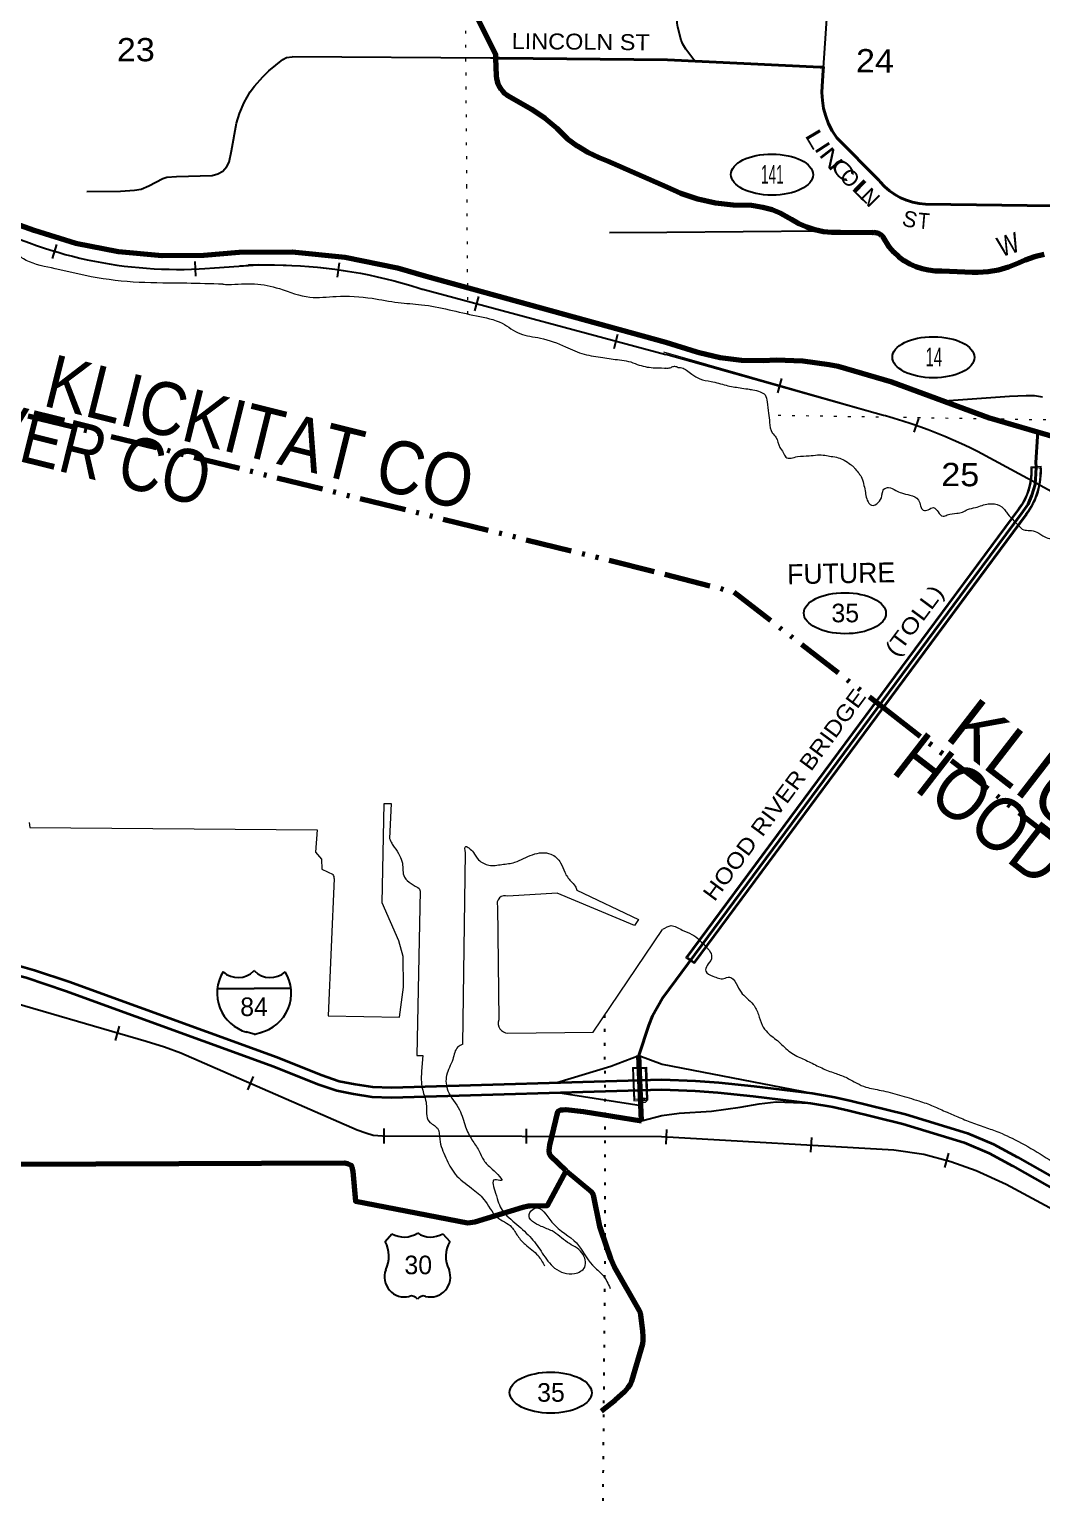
# Model space of a CAD drawing. Header units: feet. Extents: x -256679 to 5, y -731788 to -547785.
# Drawn here: x -132681 to -125059, y -657624 to -646545 of the extents above; entities that cross this region are included whole.
import ezdxf
from ezdxf.enums import TextEntityAlignment as Align

# ---------------------------------------------------------------- set-up
doc = ezdxf.new("R2010")
doc.units = ezdxf.units.FT
doc.header["$LTSCALE"] = 70
doc.header["$PDMODE"] = 32
doc.header["$PDSIZE"] = 35
doc.linetypes.add('DASH_DOUBLE_DOT', pattern=[9.2, 5, -1.2, 0.3, -1.2, 0.3, -1.2])
doc.linetypes.add('DOTTED', pattern=[1.5, 0.3, -1.2])
for name, color, linetype, lineweight in [('10', 7, 'DASH_DOUBLE_DOT', 70), ('15', 7, 'Continuous', 25), ('16', 7, 'Continuous', 25), ('17', 7, 'Continuous', 25), ('18', 7, 'Continuous', 35), ('19', 7, 'Continuous', 25), ('20', 7, 'Continuous', 70), ('23', 7, 'Continuous', 70), ('26', 7, 'Continuous', 40), ('29', 7, 'Continuous', 25), ('34', 7, 'Continuous', 25), ('39', 7, 'Continuous', 13), ('55', 7, 'Continuous', 13), ('6', 7, 'DOTTED', 25), ('61', 7, 'Continuous', 13), ('7', 7, 'DOTTED', 13)]:
    doc.layers.add(name, color=color, linetype=linetype, lineweight=lineweight)
doc.layers.add('12', color=7, linetype='Continuous')
doc.layers.add('27', color=7, linetype='Continuous')

msp = doc.modelspace()

# ---------------------------------------------------------------- linework, layer by layer
at = {"layer": '10'}
for points in [[(-159909.09, -656015.22), (-135988.66, -648633.52), (-133314.72, -649298.96), (-127896.77, -650647.29)], [(-127896.77, -650647.29), (-127376.37, -650782.67), (-126248.91, -651655.3)], [(-126248.91, -651655.3), (-118169.59, -657908.55), (-108093.84, -660632.14), (-102518.4, -661080.92), (-95952.58, -657876.49)]]:
    msp.add_lwpolyline(points, dxfattribs=at)
at = {"layer": '15'}
for p, q in [((-130992.22, -653635.65), (-130989.32, -653632.74)), ((-130986.15, -653635.12), (-130989.58, -653632.74)), ((-131264.93, -653767.12), (-130988.52, -653767.12)), ((-130988.52, -654112.7), (-131052.41, -654094.74)), ((-130989.05, -654112.96), (-130925.42, -654094.22))]:
    msp.add_line(p, q, dxfattribs=at)
msp.add_lwpolyline([(-130713.16, -653767.12), (-130989.05, -653767.12), (-130988.52, -653767.12)], dxfattribs=at)
for centre, radius, start, end in [((-130962.3, -653802.22), 306.13, 148.44436, 254.43378), ((-131110.9, -653519.62), 165.66, 227.34248, 315.8117), ((-130867.21, -653519.62), 165.66, 224.18831, 312.69403), ((-131015.81, -653802.22), 306.13, 283.08087, 31.62484)]:
    msp.add_arc(centre, radius, start, end, dxfattribs=at)
at = {"layer": '16'}
for p, q in [((-130002.7, -655673.87), (-129951.39, -655615.11)), ((-129759.63, -655609.14), (-129759.91, -655609.34)), ((-129567.54, -655615.02), (-129516.15, -655673.87))]:
    msp.add_line(p, q, dxfattribs=at)
for centre, radius, start, end in [((-129860.31, -655457.45), 182.07, 239.97227, 303.45418), ((-129658.53, -655457.95), 181.52, 236.33975, 300.08743), ((-129658.54, -655457.45), 182.07, 236.54582, 236.59441), ((-130195.68, -655784.5), 222.05, 332.97043, 29.75871), ((-129323.18, -655784.5), 222.05, 150.24129, 207.02957), ((-129856.49, -655939.4), 151.42, 159.09177, 283.81923), ((-129662.37, -655939.4), 151.42, 256.18077, 20.90823)]:
    msp.add_arc(centre, radius, start, end, dxfattribs=at)
for centre, major_axis, start_param, end_param in [((-129801.15, -656138.22), (-19.56, 51.67), 4.95877769, 6.28318531), ((-129717.7, -656138.22), (19.56, 51.67), 0, 1.32637542)]:
    msp.add_ellipse(centre, major_axis=major_axis, ratio=0.929097, start_param=start_param, end_param=end_param, dxfattribs=at)
at = {"layer": '17'}
for centre, major_axis in [((-127089.33, -647638.18), (-309.24, 1)), ((-125873.62, -649013.88), (-309.24, 1)), ((-126540.29, -650941.51), (-309.24, 1)), ((-128756.28, -656811.38), (309.24, -1))]:
    msp.add_ellipse(centre, major_axis=major_axis, ratio=0.500121, dxfattribs=at)
at = {"layer": '18'}
for points in [[(-140223.43, -654057.96), (-139672.59, -653880.01), (-139504.42, -653828.18), (-139364.66, -653792.66), (-139143.37, -653741.63), (-138725.73, -653657.27), (-138641.43, -653646.17), (-138558.93, -653638.46), (-133000.11, -653568.46), (-132876.66, -653575.14), (-132766.66, -653595.58), (-132641.95, -653630.38), (-132385.22, -653714.42)], [(-140203.59, -654130.28), (-139589.6, -653925.83), (-139446.74, -653899.2), (-139087.71, -653846.85), (-138752.35, -653801.54), (-138588.32, -653789.81), (-133049.62, -653635.37), (-132870, -653646.16), (-132798.59, -653661.08), (-132706.54, -653685.32), (-132410.84, -653784.9)], [(-132385.22, -653714.42), (-130815.04, -654285.03), (-130484.33, -654418.14), (-130347.82, -654464.37), (-130229.11, -654488.13), (-130096.66, -654507.68), (-129955.2, -654513.69), (-127917.95, -654453.5)], [(-132410.84, -653784.9), (-130841.86, -654355.09), (-130510.39, -654488.5), (-130367.28, -654536.97), (-130241.95, -654562.05), (-130103.74, -654582.44), (-129955.68, -654588.73), (-127918.37, -654528.54)], [(-127918.37, -654528.53), (-127668.78, -654537.7), (-127496.14, -654550.98), (-127231.78, -654577.65), (-126798.52, -654631), (-126630.51, -654660.06), (-126509.57, -654686.16), (-126102.98, -654787.37), (-125642.45, -654927.98), (-125454.81, -655006.98), (-125277.95, -655103.81), (-124175.17, -655727.89), (-123837.28, -655923.6), (-123321.27, -656252.94), (-120166.66, -658365.61)], [(-127917.95, -654453.51), (-127664.52, -654462.8), (-127489.5, -654476.26), (-127223.44, -654503.11), (-126787.54, -654556.78), (-126616.21, -654586.42), (-126492.59, -654613.1), (-126082.96, -654715.07), (-125616.89, -654857.36), (-125422.17, -654939.34), (-125241.47, -655038.27), (-124137.91, -655662.81), (-123798.3, -655859.52), (-123280.23, -656190.16), (-120126.36, -658302.33)]]:
    msp.add_lwpolyline(points, dxfattribs=at)
at = {"layer": '19'}
for p, q in [((-127917.32, -654338.04), (-126787.54, -654556.78)), ((-128701.11, -654551.67), (-128073.19, -654648.51)), ((-128071.79, -654764.53), (-127919.44, -654723.46))]:
    msp.add_line(p, q, dxfattribs=at)
for points in [[(-128709.08, -654476.87), (-128302.63, -654353.49), (-128090.76, -654272.15), (-127917.32, -654338.04)], [(-127919.44, -654723.46), (-127789.22, -654707.61), (-127544.07, -654692), (-127327.9, -654660.78), (-127185.26, -654636.26), (-127058.23, -654620.65), (-126798.52, -654631)]]:
    msp.add_lwpolyline(points, dxfattribs=at)
at = {"layer": '20'}
msp.add_line((-128071.79, -654764.53), (-128090.76, -654272.15), dxfattribs=at)
for points in [[(-128638.38, -655142.07), (-128753.93, -655031.54), (-128764.62, -655013.4), (-128767.95, -654987.87), (-128762.04, -654947.37), (-128702.41, -654696.69), (-128694.74, -654689.34), (-128679.21, -654682.68), (-128664.79, -654680.46), (-128642.03, -654680.02), (-128508.33, -654694.95), (-128071.79, -654764.53)], [(-134056.55, -655095.17), (-130309.39, -655081.4), (-130285.43, -655084.43), (-130257.76, -655098.54), (-130252.16, -655111.06), (-130244.8, -655144.82), (-130225.82, -655369.22), (-129383.32, -655533.7), (-129361.41, -655530.56), (-129328.14, -655526.12), (-128964.3, -655415.14), (-128923.81, -655405.15), (-128909.38, -655404.04), (-128780.21, -655400.94), (-128638.38, -655142.07)]]:
    msp.add_lwpolyline(points, dxfattribs=at)
at = {"layer": '23'}
for points in [[(-129168.75, -646761.19), (-129169.51, -646735.08), (-129358.43, -646353.82)], [(-127880.98, -647733.43), (-128326.85, -647536.26), (-128390.98, -647512.63), (-128474.94, -647472.71), (-128554.27, -647424.22), (-128628.1, -647367.71), (-128695.62, -647303.8), (-128708.09, -647291.8), (-128798.59, -647214.58), (-128896.67, -647147.26), (-129078.83, -647045.78), (-129085.59, -647040.77), (-129101.91, -647026.72), (-129116.67, -647011.05), (-129129.71, -646993.92), (-129140.89, -646975.52), (-129150.08, -646956.05), (-129157.19, -646935.73), (-129162.13, -646914.77), (-129164.86, -646893.42), (-129168.75, -646761.19)], [(-125040.33, -648239.43), (-125111.95, -648256.96), (-125181.35, -648281.88), (-125233.61, -648306.36), (-125306.91, -648335.69), (-125382.87, -648357.2), (-125460.67, -648370.65), (-125539.45, -648375.9), (-125579.6, -648375.4), (-125810.47, -648365.24), (-125860.39, -648364.8), (-125909.99, -648359.15), (-125958.73, -648348.35), (-126006.07, -648332.51), (-126051.49, -648311.81), (-126094.51, -648286.48), (-126134.64, -648256.79), (-126171.44, -648223.06), (-126204.52, -648185.68), (-126206.64, -648183), (-126249.4, -648113.09), (-126255.69, -648105.52), (-126262.73, -648098.64), (-126270.45, -648092.54), (-126278.77, -648087.28), (-126287.59, -648082.92), (-126296.82, -648079.5), (-126306.36, -648077.07), (-126316.1, -648075.64), (-126325.93, -648075.25), (-126335.29, -648075.82), (-126572.38, -648074.97), (-126637.39, -648075.12), (-126702.06, -648068.47), (-126765.69, -648055.1), (-126827.56, -648035.16), (-126887.02, -648008.85), (-126943.4, -647976.47), (-126960.01, -647965.36), (-127022.9, -647931.68), (-127088.97, -647904.77), (-127157.48, -647884.91), (-127227.7, -647872.32), (-127244.42, -647870.43), (-127380.34, -647868.98), (-127515.36, -647853.32), (-127648, -647823.65), (-127776.82, -647780.26), (-127880.98, -647733.43)], [(-127887.41, -648901.97), (-129692.47, -648406.14), (-129910.03, -648342.55), (-130302.66, -648261.98), (-130701.57, -648222.89), (-131102.38, -648225.71), (-131367.26, -648247.2), (-131682.01, -648250.92), (-132009.69, -648221.14), (-132332.45, -648157.27), (-132646.77, -648060.02), (-132928.46, -647959.6)], [(-125088.84, -649578.01), (-125451.88, -649472.13), (-126186.74, -649200.48), (-126591.67, -649084.72), (-126659.64, -649069.71), (-126857.42, -649042.65), (-127056.95, -649036.42), (-127155.46, -649041.05), (-127318.3, -649037.99), (-127479.93, -649017.92), (-127638.58, -648981.07), (-127655, -648976.24), (-127887.41, -648901.97)], [(-119039.98, -652998.45), (-119841.62, -652573.84), (-120114.13, -652398.45), (-120366.81, -652195.54), (-120589.9, -651975.01), (-121237.08, -651290.83), (-121330.05, -651199.57), (-121432.04, -651118.52), (-121541.95, -651048.58), (-121658.57, -650990.51), (-121768.53, -650948.83), (-121902.75, -650907.46), (-122030.51, -650858.45), (-122152.45, -650796.35), (-122267.23, -650721.85), (-122373.59, -650635.77), (-122428.32, -650583.57), (-123082.9, -650239.3), (-123769.88, -649965.33), (-124293.81, -649809.89), (-125088.84, -649578.01)], [(-128638.38, -655142.07), (-128447.88, -655300.24), (-128440.16, -655308.6), (-128435.73, -655320.81), (-128389.14, -655558.3), (-128378.3, -655587.75), (-128306.5, -655800.23), (-128278.46, -655863.92), (-128089.63, -656193.1), (-128081.87, -656210.85), (-128078.49, -656224.29), (-128063.57, -656349.58), (-128061.35, -656387.31), (-128061.35, -656418.39), (-128065.38, -656442.56), (-128148.42, -656725.8), (-128158.4, -656749.1), (-128174.06, -656774.64), (-128200.55, -656804.59), (-128268.96, -656868.06), (-128376.81, -656949.69)]]:
    msp.add_lwpolyline(points, dxfattribs=at)
at = {"layer": '26'}
msp.add_line((-127914.58, -653840.31), (-125621.82, -650744.1), dxfattribs=at)
for points in [[(-127875.69, -646773.27), (-129140.4, -646761.46), (-129168.75, -646761.19)], [(-124180.72, -647882.73), (-124207.56, -647882.39), (-125932.92, -647860.47), (-125981.78, -647856.05), (-126029.91, -647846.54), (-126076.78, -647832.06), (-126121.89, -647812.76), (-126164.72, -647788.85), (-126204.83, -647760.59), (-126241.76, -647728.29), (-126275.11, -647692.31), (-126282.94, -647682.67), (-126601.67, -647360.69), (-126634.83, -647309.7), (-126662.47, -647255.52), (-126684.31, -647198.76), (-126700.08, -647140.02), (-126709.64, -647079.95), (-126712.86, -647019.22), (-126711, -646972.43), (-126702.88, -646855.05), (-126701.15, -646830.08), (-126726.81, -646828.84), (-127875.69, -646773.27)], [(-125099.63, -649838.65), (-125102.23, -649806.66), (-125090.76, -649610.84), (-125088.84, -649578.01)], [(-125621.82, -650744.1), (-125210.51, -650191.17), (-125160.44, -650119.59), (-125131.82, -650051.59), (-125106.79, -649971.07), (-125101.42, -649892.34), (-125099.63, -649838.65)], [(-128090.76, -654272.15), (-128017.63, -654043.77), (-127988.69, -653972.41), (-127914.58, -653840.31)]]:
    msp.add_lwpolyline(points, dxfattribs=at)
at = {"layer": '29'}
for p, q in [((-126701.44, -646834.21), (-126665.52, -646314.71)), ((-127881.55, -648074.75), (-128313.25, -648077.72)), ((-126732.05, -648064.75), (-127881.55, -648074.75)), ((-125299.94, -649309), (-125793.14, -649344.96))]:
    msp.add_line(p, q, dxfattribs=at)
for points in [[(-127669.14, -646782.93), (-127738.95, -646694.78), (-127761.17, -646655.62), (-127773.86, -646624.92), (-127797.14, -646528.59), (-127802.96, -646496.83), (-127805.08, -646452.37), (-127803.49, -646386.74), (-127786.56, -646253.37), (-127784.97, -646209.96), (-127788.68, -646175.03), (-127799.79, -646140.1), (-127820.42, -646103.05), (-127871.79, -646039.96)], [(-132249.01, -647766.82), (-131995.03, -647762.13), (-131889.4, -647755.79), (-131838.69, -647747.33), (-131781.65, -647724.08), (-131676.01, -647667.01), (-131646.43, -647658.55), (-131574.6, -647652.21), (-131304.16, -647645.87), (-131261.91, -647633.19), (-131225.99, -647612.05), (-131194.3, -647578.23), (-131177.4, -647544.41), (-131160.49, -647459.85), (-131122.47, -647250.58), (-131099.22, -647178.71), (-131063.31, -647096.27), (-131018.94, -647015.95), (-130987.25, -646971.56), (-130923.87, -646901.8), (-130877.39, -646857.41), (-130771.75, -646770.74), (-130746.39, -646755.95), (-130701.56, -646750.18)], [(-129173.13, -646761.14), (-129209.85, -646760.78), (-130701.56, -646750.18)], [(-125050.95, -649313.31), (-125112.96, -649304.19), (-125174.33, -649304.19), (-125299.94, -649309)]]:
    msp.add_lwpolyline(points, dxfattribs=at)
at = {"layer": '34'}
for p, q in [((-132506.5, -648271.08), (-132474.31, -648165.26)), ((-131428.96, -648403.92), (-131433.6, -648293.4)), ((-130360.22, -648411.44), (-130345.12, -648301.87)), ((-129326.23, -648663.44), (-129297.54, -648556.62)), ((-128278.28, -648947.59), (-128249.59, -648840.77)), ((-127017.42, -649174.36), (-127047.95, -649280.67)), ((-125984.98, -649473.9), (-126020.97, -649578.49)), ((-132033.14, -654158.23), (-132002.24, -654052.02)), ((-131037.46, -654531.86), (-130993.34, -654430.43)), ((-130010.29, -654933.86), (-130009.95, -654823.25)), ((-128938.07, -654934.47), (-128937.74, -654823.86)), ((-127886.86, -654940.77), (-127880.53, -654830.34)), ((-126796.32, -655001.04), (-126789.99, -654890.62)), ((-125786.76, -655114.68), (-125758.14, -655007.84))]:
    msp.add_line(p, q, dxfattribs=at)
at = {"layer": '34', "lineweight": 13}
for p, q in [((-131359.17, -648346.87), (-131094.29, -648325.38)), ((-129718.41, -648502.72), (-127931.08, -648982.74)), ((-126249.01, -649450.72), (-127902.44, -648975.84))]:
    msp.add_line(p, q, dxfattribs=at)
at = {"layer": '34'}
for points in [[(-133590.3, -647828.38), (-132680.92, -648152.83), (-132627.55, -648172.12), (-132574.04, -648190.07), (-132520.19, -648207.11), (-132465.82, -648223.65), (-132411.31, -648238.87), (-132356.76, -648253.05), (-132301.69, -648266.75), (-132246.47, -648279.11), (-132191.22, -648290.45), (-132135.34, -648300.99), (-132079.71, -648310.38), (-132023.87, -648319.18), (-131967.58, -648326.75), (-131911.57, -648333.19), (-131855.22, -648338.71), (-131798.95, -648343.52), (-131742.23, -648347.11), (-131685.9, -648349.86), (-131629.12, -648351.4), (-131572.73, -648352.1), (-131516, -648351.9), (-131459.54, -648350.55), (-131403.04, -648348.18), (-131361.14, -648345.91), (-131359.25, -648345.77), (-131288.44, -648340.03), (-130959.2, -648317.06), (-131031.32, -648320.93), (-130966.41, -648318.94), (-130901.45, -648318.07), (-130836.06, -648317.92), (-130770.95, -648319.28), (-130706.15, -648321.77), (-130640.94, -648324.99), (-130576.01, -648329.73), (-130511.38, -648335.61), (-130446.31, -648342.57), (-130381.94, -648350.7), (-130317.51, -648359.57), (-130252.98, -648369.94), (-130189.15, -648381.47), (-130125.24, -648394.1), (-130061.66, -648407.52), (-129997.99, -648422.41), (-129935.02, -648438.11), (-129871.97, -648455.28), (-129809.62, -648473.25), (-129747.2, -648492.33), (-129723.02, -648500.2), (-129718.11, -648501.66), (-127888.32, -648993.09)], [(-125072.81, -649976.44), (-125540.77, -649723.11), (-125601.66, -649693.09), (-125662.91, -649664.64), (-125724.69, -649637.22), (-125787.16, -649610.33), (-125849.98, -649584.98), (-125912.98, -649560.87), (-125976.66, -649537.27), (-126040.69, -649515.23), (-126104.89, -649494.41), (-126169.97, -649474.45), (-126234.87, -649455.89), (-126249.31, -649451.78), (-127887.91, -648993.04)], [(-116890.85, -654427.98), (-125068.98, -649979.73)], [(-132977.5, -653823.89), (-131802.93, -654165.62), (-131665.09, -654206.7), (-131540.73, -654253.41), (-130212.72, -654831.05), (-130148.74, -654854.81), (-130092.33, -654872.52), (-130022.73, -654876.61), (-127920.32, -654882.93)], [(-127920.5, -654881.73), (-126170.9, -654982.01), (-125945.57, -655015.62), (-125742.37, -655070.05), (-125552.37, -655138.55), (-125325.09, -655240.97), (-123867.61, -656027.4), (-123679.21, -656146.22), (-123570.35, -656231.88), (-123182.04, -656625.73), (-123081.49, -656707.36), (-122921.99, -656817.55), (-121510.93, -657657.26)]]:
    msp.add_lwpolyline(points, dxfattribs=at)
at = {"layer": '34', "lineweight": 13}
for points in [[(-114443.23, -655798), (-116890.32, -654427.02), (-125540.26, -649722.13)], [(-132977.85, -653824.93), (-131803.24, -654166.68), (-131665.44, -654207.74), (-131541.14, -654254.43), (-130213.13, -654832.07), (-130149.1, -654855.85), (-130092.53, -654873.61), (-130022.76, -654877.71), (-127920.32, -654884.03)], [(-127920.56, -654882.83), (-126171.01, -654983.11), (-125945.79, -655016.7), (-125742.7, -655071.1), (-125552.78, -655139.57), (-125325.58, -655241.96), (-123868.17, -656028.35), (-123679.85, -656147.12), (-123571.08, -656232.7), (-123182.78, -656626.55), (-123082.15, -656708.24), (-122922.58, -656818.48), (-121511.52, -657658.19)]]:
    msp.add_lwpolyline(points, dxfattribs=at)
for centre, radius, start, end in [((-131561.74, -645109.86), 3243.36, 249.80721, 273.54722), ((-130875.06, -652048.24), 3729.28, 72.01139, 93.4033), ((-127276.01, -653193.7), 3881.32, 63.4354, 74.65674)]:
    msp.add_arc(centre, radius, start, end, dxfattribs=at)
at = {"layer": '39'}
for p, q in [((-132682.55, -652518.13), (-132678.88, -652554.3)), ((-129417.82, -654186.16), (-129396.29, -652745.05)), ((-130386.64, -652940.1), (-130432.42, -653973.47)), ((-129155.45, -653148.89), (-129147.43, -654004.13))]:
    msp.add_line(p, q, dxfattribs=at)
for points in [[(-130432.42, -653973.47), (-129893.15, -653984.78), (-129862.95, -653758.24), (-129866.8, -653527.35), (-129899.78, -653408.59), (-130025.42, -653122.3), (-130010.4, -652375.69), (-129956.25, -652374.22), (-129968.76, -652639.07)], [(-132678.88, -652554.3), (-130513.53, -652573.51), (-130527.14, -652742), (-130481.5, -652792.63), (-130480.21, -652868.93), (-130394.38, -652909.92)], [(-129739.86, -653032.76), (-129763.51, -654273.11), (-129719.41, -654273.54), (-129728.52, -654389.88)], [(-128558.78, -653026.26), (-128093.66, -653247.62), (-128124.17, -653293.49), (-128707.39, -653050.9), (-129078.55, -653073.36)], [(-129078.18, -654103.17), (-128436.47, -654095.41), (-127914.71, -653324.35)]]:
    msp.add_lwpolyline(points, dxfattribs=at)
for centre, radius, start, end in [((-130426.74, -652934.32), 40.51, 351.80703, 37.02445), ((-129100.21, -653128.21), 58.98, 68.44744, 200.52665), ((-129077.77, -654029.15), 74.02, 160.24112, 269.68485)]:
    msp.add_arc(centre, radius, start, end, dxfattribs=at)
for points in [[(-131224.46, -648464.24), (-131496.2, -648456.86), (-131855.88, -648449.8), (-132215.55, -648407.49), (-132487.07, -648347.54), (-132705.7, -648284.07), (-132850.28, -648185.33), (-132977.22, -648097.18), (-133040.7, -648012.55), (-133041.5, -647995.3)], [(-131224.46, -648464.24), (-131183.62, -648465.13), (-130985.08, -648461.05), (-130798.94, -648497), (-130568.95, -648561.49), (-130372.4, -648555.38), (-130099.84, -648570.1), (-129903.64, -648602.13), (-129729.34, -648617.89), (-129521.17, -648656.06), (-129315.07, -648702.25), (-129121.1, -648758.35), (-128987.49, -648835.94), (-128833.41, -648869.56), (-128643.54, -648935.66), (-128503.7, -648991.23), (-128363.57, -649014.69), (-128237.42, -649033.99), (-128169.35, -649044.69), (-128103.4, -649067.42), (-127983.33, -649092.69), (-127899.14, -649095.52), (-127888.68, -649096.88)], [(-127806.82, -649086.19), (-127833.55, -649084.82), (-127857.33, -649094.99), (-127889.03, -649096.87)], [(-127806.86, -649086.15), (-127804.51, -649087.22), (-127768.42, -649093.58), (-127732.41, -649111.97), (-127692.48, -649140.43), (-127632.52, -649177.1), (-127548.33, -649195.94), (-127434.09, -649225.08), (-127329.81, -649244.1), (-127271.64, -649252.67), (-127233.53, -649259.04), (-127177.42, -649273.6), (-127141.47, -649298.01), (-127125.82, -649350.33), (-127116.46, -649434.69), (-127106.99, -649505), (-127087.54, -649583.43), (-127059.68, -649615.8), (-127030.18, -649692.32), (-127004.38, -649730.68), (-126984.59, -649766.98), (-126896.18, -649761.78), (-126809.78, -649756.55), (-126745.46, -649749.12), (-126691.25, -649751.63), (-126643.12, -649760.1), (-126590.99, -649770.61), (-126544.95, -649789.1), (-126497.01, -649821.64), (-126479.05, -649835.86), (-126463.13, -649854.06), (-126433.3, -649890.45), (-126417.41, -649912.67), (-126399.76, -649965), (-126388.15, -650019.29), (-126358.77, -650111.86), (-126338.82, -650128.09), (-126288.46, -650108.49), (-126261.94, -650058.58), (-126257.72, -650032.53), (-126239.4, -650002.6), (-126211.22, -649994.84), (-126157.18, -650017.41), (-126113.15, -650035.87), (-126051.02, -650052.5), (-125985.05, -650089.23), (-125949.52, -650165.8), (-125913.34, -650162.12), (-125873.04, -650146.44), (-125801.27, -650211.31), (-125769.06, -650201.58), (-125696.65, -650188.2), (-125654.41, -650180.57), (-125616.1, -650160.85), (-125555.72, -650145.36), (-125507.4, -650129.75), (-125412.92, -650118.59), (-125344.92, -650153.33), (-125323.05, -650181.62), (-125230.78, -650283.08)], [(-125231.95, -650282.01), (-125193.58, -650313.24), (-125149.43, -650317.66), (-125095.31, -650330.2), (-125035.35, -650366.87), (-124943.25, -650401.83), (-124889.44, -650452.49), (-124825.44, -650485.18), (-124799.3, -650481.41), (-124752.88, -650453.75), (-124732.67, -650437.89), (-124704.67, -650452.19), (-124654.79, -650492.78), (-124606.63, -650497.24), (-124568.6, -650513.64), (-124504.57, -650542.32), (-124464.84, -650596.87), (-124419.14, -650657.48), (-124385.21, -650683.88), (-124329.15, -650704.46), (-124260.72, -650687.04), (-124208.72, -650713.6), (-124136.58, -650732.33), (-124092.33, -650724.71), (-124012.09, -650735.48), (-123948.1, -650770.19), (-123876.5, -650857.13), (-123840.89, -650923.67), (-123797.17, -650980.26), (-123745.44, -651040.93), (-123729.96, -651113.31)], [(-129968.76, -652639.07), (-129953.04, -652673.35), (-129933.27, -652703.66), (-129893.76, -652766.27), (-129872.25, -652824.7), (-129857.19, -652929.23), (-129835.38, -652955.54), (-129775.61, -652996.28), (-129741.78, -653024.71), (-129739.86, -653032.76)], [(-129396.29, -652745.05), (-129395.86, -652698.88), (-129371.89, -652709.16), (-129338.13, -652743.61), (-129298.54, -652798.2), (-129220.72, -652839.11), (-129124.43, -652834.03), (-129026.02, -652816.93), (-128893.14, -652760.02), (-128754.75, -652755.35), (-128681.19, -652822.32), (-128649.77, -652892.88), (-128604.27, -652959.57), (-128570.55, -652998.05), (-128558.78, -653026.26)], [(-127910.75, -653321.97), (-127848.51, -653294.47), (-127766.43, -653327.34), (-127692.39, -653360.12), (-127583.16, -653457.51)], [(-127583.16, -653457.51), (-127568.78, -653471.62), (-127545.05, -653517.99), (-127545.26, -653544.07), (-127577.8, -653593.94), (-127588.19, -653637.98), (-127534.27, -653674.6), (-127452.08, -653693.42), (-127409.81, -653681.77), (-127357.99, -653730.4), (-127322.36, -653794.94), (-127230.73, -653888.09), (-127191.18, -653964.7), (-127163.7, -654043.21), (-127121.98, -654099.77), (-127038.19, -654168.77), (-126950.46, -654247.83), (-126902.49, -654276.37), (-126810.46, -654319.36), (-126714.44, -654366.39), (-126616.35, -654405.42), (-126534.25, -654436.28), (-126450.27, -654481.2), (-126382.22, -654509.92), (-126267.95, -654535.05), (-126129.66, -654570.44), (-125983.41, -654613.92), (-125875.27, -654653.05), (-125771.22, -654700.16), (-125679.15, -654739.13), (-125571.05, -654782.27), (-125458.91, -654821.43), (-125356.8, -654860.49), (-125280.76, -654895.31), (-125092.82, -654999.37), (-124908.98, -655113.44), (-124773.06, -655192.95), (-124617.02, -655268.63), (-124603, -655272.77), (-124446.81, -655330.39), (-124354.7, -655363.35), (-124210.66, -655432.9), (-124146.64, -655463.59), (-124012.6, -655527.03), (-123868.55, -655594.58), (-123734.6, -655670.05), (-123632.78, -655745.23), (-123611.21, -655809.64), (-123517.3, -655868.7), (-123413.46, -655941.89), (-123315.56, -656005), (-123141.77, -656120.97), (-122993.95, -656218.65), (-122810.12, -656334.72), (-122728, -656361.56), (-122681.73, -656351.96), (-122599.78, -656400.87), (-122555.67, -656409.3), (-122461.09, -656386.1), (-122381.98, -656288.51), (-122351.57, -656252.68), (-122155.25, -656314.68), (-122099.66, -656393.45), (-122000.09, -656498.71), (-121868.02, -656558.12), (-121787.73, -656562.87), (-121712.88, -656495.34), (-121650.07, -656427.7), (-121569.49, -656396.34), (-121473.49, -656445.38), (-121331.26, -656490.84), (-121156.86, -656530.57), (-121072.45, -656523.33), (-121004.39, -656550.04), (-120981.07, -656646.57), (-120961.84, -656753.09), (-120952.24, -656807.36), (-120915.07, -656930.1), (-120876.04, -657070.91), (-120850.63, -657157.43), (-120823.2, -657241.95), (-120813.63, -657300.23), (-120798.28, -657388.66), (-120766.92, -657485.26), (-120729.55, -657581.92), (-120680.18, -657686.71), (-120600.78, -657801.82), (-120481.36, -657935.35), (-120395.58, -658006.37), (-120315.56, -658045.23), (-120241.43, -658067.99), (-120119.28, -658111.26)], [(-129417.82, -654186.16), (-129454.11, -654207.89), (-129493.09, -654301.85), (-129540.34, -654421.84), (-129529.4, -654538.37), (-129442.52, -654681.75), (-129397.59, -654808.66), (-129348.39, -654907.5), (-129297.01, -654988.3), (-129259.6, -655060.94), (-129196.06, -655127.8), (-129128.7, -655214.78), (-129176.76, -655208.29), (-129171.69, -655308.71), (-129120.76, -655437.68), (-129011.49, -655545.14), (-128900.19, -655650.62), (-128819.01, -655759.82), (-128725.83, -655873.14), (-128575.84, -655914.76), (-128499.18, -655865.33), (-128520.23, -655758.73), (-128629.77, -655679.37), (-128745.27, -655593.92), (-128827.15, -655559), (-128918.55, -655469.77), (-128873.99, -655422.03), (-128746.65, -655527.67), (-128561.64, -655684.05), (-128440.9, -655851.85), (-128361.42, -655928.91), (-128308.19, -656025.78)], [(-129728.52, -654389.88), (-129729.31, -654474.18), (-129719.83, -654532.49), (-129692.74, -654637.14), (-129671.93, -654769.84), (-129608.24, -654820.64), (-129590.97, -654903.12), (-129546.15, -655042.07), (-129475.12, -655165.22), (-129351.79, -655270.81), (-129258.35, -655356.04), (-129159.35, -655489.5), (-129049.77, -655564.84), (-129004.28, -655631.53), (-128946.72, -655694.33), (-128851.27, -655779.57), (-128801.87, -655856.34)]]:
    msp.add_spline(points, degree=3, dxfattribs=at)
at = {"layer": '55'}
for points in [[(-128140.29, -654362.9), (-128035.36, -654358.92), (-128025.87, -654608.74)], [(-128140.29, -654362.9), (-128130.8, -654612.72), (-128025.87, -654608.74)]]:
    msp.add_lwpolyline(points, dxfattribs=at)
msp.add_lwpolyline([(-128123.1, -654604.42), (-128131.99, -654370.59), (-128043.05, -654367.21), (-128034.16, -654601.04)], close=True, dxfattribs=at)
msp.add_point((-128050.86, -654609.68), dxfattribs=at)
at = {"layer": '6'}
msp.add_lwpolyline([(-128349.98, -653967.59), (-128346.8, -655610.44), (-128390.88, -660881.12), (-128494.5, -666130.5), (-128484.86, -671414.36), (-128552.33, -676746.52), (-128560.02, -682000), (-128627.1, -685801.84)], dxfattribs=at)
at = {"layer": '61'}
for p, q in [((-125139.45, -649840.25), (-125060.88, -649835.28)), ((-125129.74, -649847.65), (-125069.04, -649843.81)), ((-127736.79, -653535.73), (-125231.19, -650153.79)), ((-125170.96, -650198.4), (-127676.49, -653580.4)), ((-127676.49, -653580.4), (-127736.79, -653535.73))]:
    msp.add_line(p, q, dxfattribs=at)
msp.add_lwpolyline([(-125177.38, -650193.63), (-127678.15, -653569.21), (-127725.6, -653534.06), (-125224.76, -650158.55), (-125225.62, -650158.5)], dxfattribs=at)
for centre, radius, start, end in [((-125601.84, -649872.25), 464.73, 322.73429, 3.98449), ((-125601.84, -649872.25), 472.73, 322.73429, 2.98334), ((-125600.04, -649871.8), 531.73, 322.73422, 3.01768), ((-125600.04, -649871.8), 539.73, 322.73422, 3.98442)]:
    msp.add_arc(centre, radius, start, end, dxfattribs=at)
at = {"layer": '7'}
for p, q in [((-129378.86, -648687.47), (-129386.39, -647731.39)), ((-124186.88, -649499.87), (-127074.61, -649452.27))]:
    msp.add_line(p, q, dxfattribs=at)
msp.add_lwpolyline([(-129386.39, -647731.39), (-129415.22, -644070.84), (-129342.54, -640153.52)], dxfattribs=at)

# ---------------------------------------------------------------- texts
at = {"layer": '12'}
for s, rotation, width, p in [('HOOD RIVER CO', 346.025, 0.85, (-134956.86, -649249.43)), ('KLICKITAT CO', 346.025, 0.9, (-132591.03, -649376.01)), ('HOOD RIVER CO', 322.261, 0.9, (-126204.7, -652131.54))]:
    msp.add_text(s, height=400, rotation=rotation, dxfattribs=dict(at, width=width)).set_placement(p)
msp.add_text('KLICKITAT CO', height=400, rotation=322.261, dxfattribs=at).set_placement((-125799.76, -651876.51))
at = {"layer": '15'}
msp.add_text('84', height=140, dxfattribs=at).set_placement((-130989.6, -653975.23), align=Align.CENTER)
at = {"layer": '16'}
msp.add_text('30', height=140, dxfattribs=at).set_placement((-129753.08, -655919.65), align=Align.CENTER)
at = {"layer": '17'}
for s, width, p in [('141', 0.55, (-127086.43, -647706.49)), ('14', 0.6, (-125870.71, -649082.19))]:
    msp.add_text(s, height=140, dxfattribs=dict(at, width=width)).set_placement(p, align=Align.CENTER)
at = {"layer": '17', "width": 0.85}
msp.add_text('W', height=150, rotation=17.919, dxfattribs=at).set_placement((-125286.55, -648236.03), align=Align.CENTER)
at = {"layer": '17'}
msp.add_text('FUTURE', height=150, rotation=1.102, dxfattribs=at).set_placement((-126566.94, -650715.69), align=Align.CENTER)
for p in [(-126537.38, -651009.82), (-128753.57, -656879.69)]:
    msp.add_text('35', height=140, dxfattribs=at).set_placement(p, align=Align.CENTER)
at = {"layer": '27'}
for s, rotation, width, p in [('LINCOLN ST', 359.439, 1.1, (-129050.02, -646692.35)), ('(TOLL)', 53.466, 1.2, (-126151.04, -651277.77)), ('HOOD RIVER BRIDGE', 53.466, 1.15, (-127522.06, -653118.93))]:
    msp.add_text(s, height=120, rotation=rotation, dxfattribs=dict(at, width=width)).set_placement(p)
for s, rotation, width, p in [('L', 300.621, 1.55, (-126811.19, -647400.56)), ('I', 302.987, 1.4, (-126758.39, -647466.93)), ('N', 307.709, 1.45, (-126689.5, -647555.89)), ('C', 312.709, 1.6, (-126598.61, -647644.64)), ('L', 315.709, 2.05, (-126437.54, -647804.23)), ('T', 355.272, 0.9, (-125951.15, -648046.96))]:
    msp.add_text(s, height=120, rotation=rotation, dxfattribs=dict(at, width=width)).set_placement(p, align=Align.CENTER)
for s, rotation, p in [('O', 315.709, (-126544.4, -647706)), ('N', 314.721, (-126392.08, -647852.29)), ('S', 345.528, (-126065.48, -648032.35))]:
    msp.add_text(s, height=120, rotation=rotation, dxfattribs=at).set_placement(p, align=Align.CENTER)
at = {"layer": '7', "width": 1.1}
msp.add_text('23', height=175, dxfattribs=at).set_placement((-132023.19, -646784.84))
for s, p in [('24', (-126457.71, -646867.31)), ('25', (-125815.09, -649983.52))]:
    msp.add_text(s, height=175, rotation=359.471, dxfattribs=at).set_placement(p)

doc.saveas('drawing.dxf')
